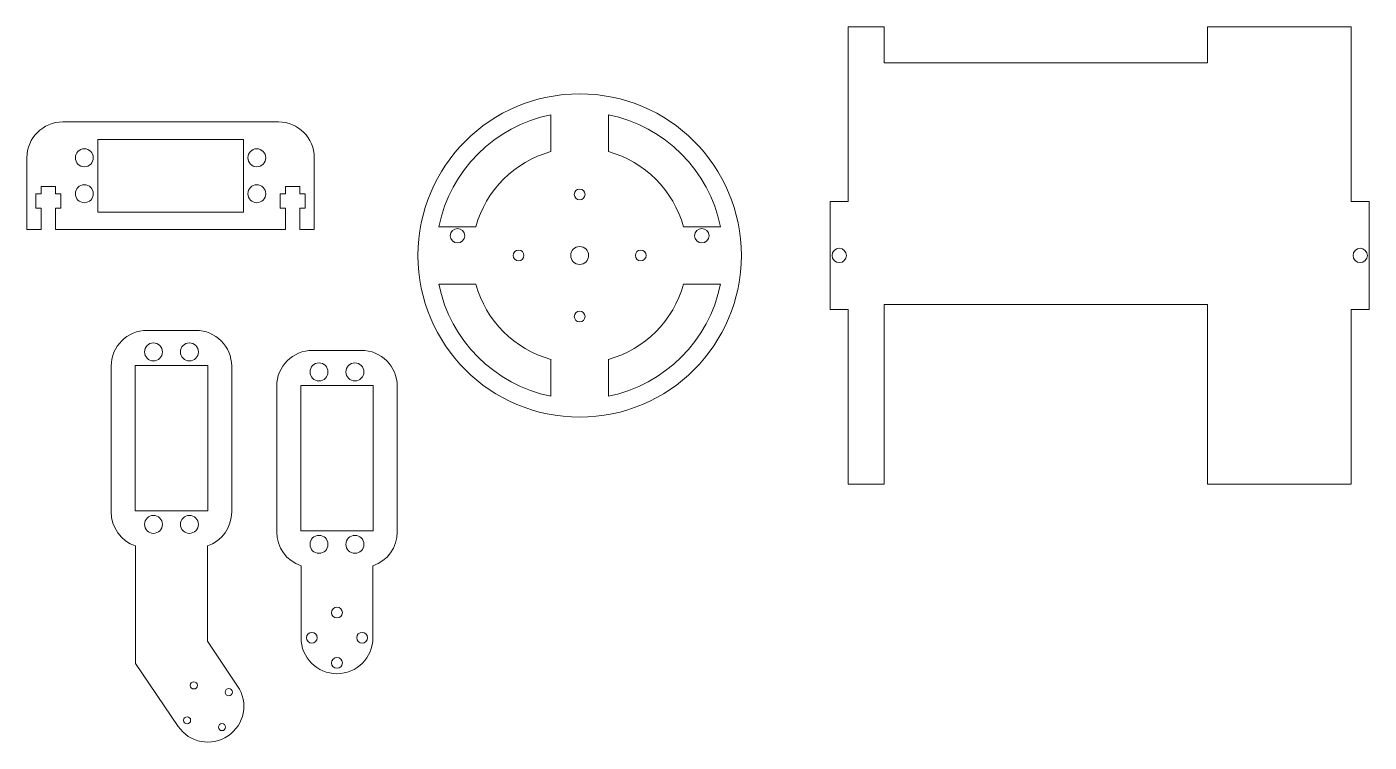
# Model space of a CAD drawing. Header units: millimetres. Extents: x 22 to 396, y 81 to 281.
import ezdxf

# ---------------------------------------------------------------- set-up
doc = ezdxf.new("R2010")
doc.units = ezdxf.units.MM

msp = doc.modelspace()

# ---------------------------------------------------------------- linework, layer by layer
at = {"color": 7, "linetype": 'Continuous', "lineweight": 15}
for p, q in [((250.6, 280.6), (250.6, 231.96)), ((250.6, 280.6), (260.6, 280.6)), ((260.6, 280.6), (260.6, 270.6)), ((350.6, 270.6), (350.6, 280.6)), ((350.6, 280.6), (390.6, 280.6)), ((390.6, 280.6), (390.6, 231.96)), ((260.6, 270.6), (350.6, 270.6)), ((92, 254.15), (32, 254.15)), ((167.86, 245.87), (167.86, 256.15)), ((183.86, 256.15), (183.86, 245.87)), ((41.75, 249.25), (41.75, 229.05)), ((82.25, 249.25), (41.75, 249.25)), ((82.25, 229.05), (82.25, 249.25)), ((22, 244.15), (22, 224.15)), ((102, 224.15), (102, 244.15)), ((30, 236.15), (26, 236.15)), ((26, 236.15), (26, 234.15)), ((30, 234.15), (30, 236.15)), ((94, 236.15), (98, 236.15)), ((94, 234.15), (94, 236.15)), ((98, 236.15), (98, 234.15)), ((26, 234.15), (24.5, 234.15)), ((24.5, 234.15), (24.5, 230.15)), ((31.5, 234.15), (30, 234.15)), ((31.5, 230.15), (31.5, 234.15)), ((92.5, 234.15), (94, 234.15)), ((92.5, 230.15), (92.5, 234.15)), ((98, 234.15), (99.5, 234.15)), ((99.5, 234.15), (99.5, 230.15)), ((245.6, 201.96), (245.6, 231.96)), ((245.6, 231.96), (250.6, 231.96)), ((390.6, 231.96), (395.6, 231.96)), ((395.6, 201.96), (395.6, 231.96)), ((24.5, 230.15), (26, 230.15)), ((26, 230.15), (26, 224.15)), ((30, 224.15), (30, 230.15)), ((30, 230.15), (31.5, 230.15)), ((41.75, 229.05), (82.25, 229.05)), ((94, 230.15), (92.5, 230.15)), ((94, 224.15), (94, 230.15)), ((98, 230.15), (98, 224.15)), ((99.5, 230.15), (98, 230.15)), ((136.67, 224.96), (146.94, 224.96)), ((204.77, 224.96), (215.05, 224.96)), ((22, 224.15), (26, 224.15)), ((30, 224.15), (94, 224.15)), ((98, 224.15), (102, 224.15)), ((146.94, 208.96), (136.67, 208.96)), ((215.05, 208.96), (204.77, 208.96)), ((245.6, 201.96), (250.6, 201.96)), ((250.6, 201.96), (250.6, 153.32)), ((350.6, 203.32), (260.6, 203.32)), ((260.6, 203.32), (260.6, 153.32)), ((350.6, 153.32), (350.6, 203.32)), ((390.6, 201.96), (395.6, 201.96)), ((390.6, 201.96), (390.6, 153.32)), ((55.46, 196.11), (69.02, 196.11)), ((101.53, 190.55), (115.09, 190.55)), ((167.86, 177.77), (167.86, 188.05)), ((183.86, 188.05), (183.86, 177.77)), ((45.46, 186.11), (45.46, 145.58)), ((72.34, 186.36), (52.14, 186.36)), ((52.14, 186.36), (52.14, 145.86)), ((72.34, 145.86), (72.34, 186.36)), ((79.02, 145.58), (79.02, 186.11)), ((91.53, 180.55), (91.53, 140.02)), ((118.41, 180.8), (98.21, 180.8)), ((98.21, 180.8), (98.21, 140.3)), ((118.41, 140.3), (118.41, 180.8)), ((125.09, 140.02), (125.09, 180.55)), ((250.6, 153.32), (260.6, 153.32)), ((350.6, 153.32), (390.6, 153.32)), ((52.14, 145.86), (72.34, 145.86)), ((98.21, 140.3), (118.41, 140.3)), ((52.24, 103.42), (52.24, 136.11)), ((72.24, 109.56), (72.24, 136.11)), ((98.31, 110.55), (98.31, 130.55)), ((118.31, 110.55), (118.31, 130.55)), ((72.24, 109.56), (80.67, 97.09)), ((52.24, 103.42), (64.11, 85.89))]:
    msp.add_line(p, q, dxfattribs=at)
for centre, radius in [((175.86, 216.96), 45), ((38, 244.15), 2.5), ((86, 244.15), 2.5), ((38, 234.15), 2.5), ((86, 234.15), 2.5), ((175.86, 233.96), 1.5), ((141.86, 222.46), 2), ((209.86, 222.46), 2), ((158.86, 216.96), 1.5), ((175.86, 216.96), 2.5), ((192.86, 216.96), 1.5), ((248.1, 216.96), 2), ((393.1, 216.96), 2), ((175.86, 199.96), 1.5), ((57.24, 190.11), 2.5), ((67.24, 190.11), 2.5), ((103.31, 184.55), 2.5), ((113.31, 184.55), 2.5), ((57.24, 142.11), 2.5), ((67.24, 142.11), 2.5), ((103.31, 136.55), 2.5), ((113.31, 136.55), 2.5), ((108.31, 117.55), 1.5), ((101.31, 110.55), 1.5), ((115.31, 110.55), 1.5), ((108.31, 103.55), 1.5), ((68.47, 97.29), 1), ((78.19, 95.41), 1), ((66.59, 87.57), 1), ((76.31, 85.69), 1)]:
    msp.add_circle(centre, radius, dxfattribs=at)
for centre, radius, start, end in [((32, 244.15), 10, 90, 180), ((92, 244.15), 10, 0, 90), ((175.86, 216.96), 40, 101.537, 168.463), ((175.86, 216.96), 40, 11.537, 78.463), ((175.86, 216.96), 30, 105.466, 164.534), ((175.86, 216.96), 30, 15.466, 74.534), ((175.86, 216.96), 40, 191.537, 258.463), ((175.86, 216.96), 30, 195.466, 254.534), ((175.86, 216.96), 30, 285.466, 344.534), ((175.86, 216.96), 40, 281.537, 348.463), ((55.46, 186.11), 10, 90, 180), ((69.02, 186.11), 10, 0, 90), ((101.53, 180.55), 10, 90, 180), ((115.09, 180.55), 10, 0, 90), ((55.46, 145.58), 10, 180, 251.2119), ((69.02, 145.58), 10, 288.7881, 0), ((101.53, 140.02), 10, 180, 251.2161), ((115.09, 140.02), 10, 288.7839, 0), ((108.31, 110.55), 10, 180, 0), ((72.39, 91.49), 10, 214.0849, 34.0849)]:
    msp.add_arc(centre, radius, start, end, dxfattribs=at)

doc.saveas('drawing.dxf')
